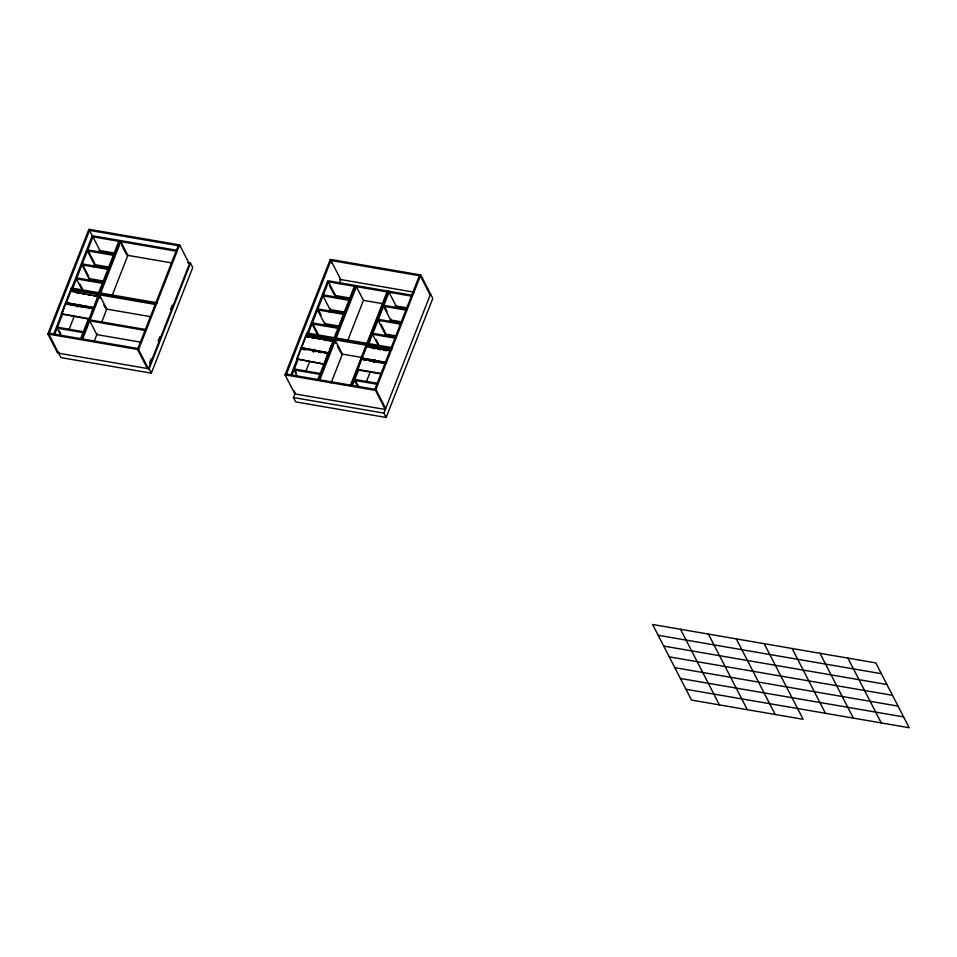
<?xml version="1.0" encoding="UTF-8"?>
<svg xmlns="http://www.w3.org/2000/svg" width="957" height="957" viewBox="0 0 957 957"><rect width="100%" height="100%" fill="white"/><g stroke="black" fill="none" stroke-linecap="round" stroke-linejoin="round"><path stroke-width="1.44" d="M89.898 229.465L48.855 334.184L60.901 357.595L151.35 373.17L149.113 368.816L57.659 353.061L47.85 334.005L88.893 229.285L179.617 244.908L189.426 263.965L148.383 368.684L138.574 349.628L179.617 244.908M93.116 308.262L89.348 319.207L61.368 313.872L65.435 303.489L93.415 308.836L89.037 308.082M97.937 295.964L93.75 307.951L65.782 302.615L70.256 291.191L98.224 296.526L93.858 295.785M53.58 334.46L70.842 290.426L71.847 290.605M71.572 288.559L92.279 235.733L176.65 250.255M62.169 313.142L65.435 303.489M66.081 303.178L70.555 291.765M54.585 334.627L62.672 313.992M72.576 288.727L92.913 236.834L99.971 250.567M58.664 353.241L59.023 352.308M69.203 329.088L74.048 316.707M77.828 307.077L78.905 304.326M88.2 280.604L89.36 277.65M93.547 266.943L94.851 263.642M80.484 339.089L88.57 318.442M118.8 241.296L98.463 293.189L99.468 293.356L120.175 240.53M99.181 292.794L98.439 294.66L100.449 298.56M81.489 339.257L98.738 295.235M82.493 339.436L99.743 295.402L97.734 295.055M100.473 293.536L120.809 241.643L127.867 255.363L112.352 294.971M94.396 340.776L97.183 333.67M101.944 321.504L106.801 309.123L99.743 295.402M178.612 244.741L137.569 349.461L147.378 368.517M149.543 363.002L151.158 358.875M158.18 340.955L159.795 336.828M170.561 309.362L172.164 305.271M149.113 368.816L190.515 263.163L187.596 262.661M151.35 373.17L192.752 267.517L190.515 263.163M420.745 274.958L375.503 390.42L385.3 409.476L294.852 393.901L285.054 374.845L330.297 259.383L420.745 274.958L432.791 298.369L386.126 417.467L295.677 401.892L293.428 397.538L295.223 392.968L293.919 390.432M286.418 374.091L330.931 260.495L340.74 279.552L339.113 283.715M296.682 358.923L300.749 348.551L328.418 353.312L324.65 364.258L296.682 358.923L324.65 364.258M301.096 347.666L305.57 336.242L333.239 341.015L329.064 353.001L301.096 347.666L329.064 353.001M290.784 375.3L306.407 335.417L307.412 335.596M307.137 333.55L327.844 280.724L411.965 295.211M291.789 375.467L298.249 358.971M308.142 333.718L328.478 281.837L335.548 295.557M305.857 371.316L309.625 361.686M313.394 352.068L314.482 349.317M323.777 325.595L324.925 322.641M329.124 311.946L330.416 308.632M317.676 379.929L328.454 352.427M329.531 349.676L331.146 345.549M354.377 286.287L334.041 338.18L335.046 338.359L355.741 285.533M324.351 363.684L328.418 353.312M328.765 352.427L333.239 341.015M334.747 337.785L334.017 339.651L336.027 343.551M318.681 380.096L334.316 340.225M319.686 380.276L335.309 340.393L333.311 340.046M336.051 338.527L356.387 286.633L363.445 300.354L347.929 339.962M331.062 382.991L342.379 354.114L335.309 340.393M350.322 385.551L365.945 345.668L367.955 346.015M387.011 291.909L366.675 343.802L367.679 343.97L388.386 291.143M380.826 373.936L357.511 369.916L361.291 358.971L386.054 363.229M386.688 362.918L361.638 358.085L366.112 346.673L389.415 350.681M366.663 345.274L367.392 343.407M351.327 385.719L366.95 345.836M352.332 385.898L358.791 369.39M368.684 344.149L389.02 292.256L396.09 305.977M366.399 381.735L370.168 372.117M373.936 362.488L375.012 359.736M384.307 336.015L385.468 333.06L380.982 324.327M389.666 322.365L390.958 319.052M374.857 389.308L419.381 275.724M386.126 417.467L383.877 413.113L430.554 294.014M178.241 245.674L89.527 230.398L92.793 236.75M91.908 236.666L176.279 251.189M339.735 279.384L414.142 292.196M327.473 281.657L411.594 296.144M98.966 250.387L115.115 253.174M126.862 255.196L171.758 262.924M113.68 254.371L87.781 249.921L94.205 262.385M113.309 255.304L87.422 250.854L94.48 264.575L108.871 267.051M334.543 295.378L350.693 298.165M363.875 300.438L382.621 303.656M395.085 305.809L407.12 307.879M323.358 294.912L349.245 299.362M383.901 305.331L406.916 309.29M348.886 300.295L322.988 295.845L330.057 309.566L344.436 312.042M406.546 310.224L383.53 306.264L390.6 319.985L402.107 321.971M108.189 268.379L82.29 263.929L88.714 276.406M107.818 269.324L81.931 264.862L88.989 278.583L103.38 281.059M343.754 313.382L317.868 308.92L321.073 315.152M401.426 323.31L378.41 319.339L379.69 321.839M343.396 314.315L317.497 309.853L324.567 323.574L338.945 326.05M401.055 324.244L378.039 320.272L385.109 334.005L396.617 335.979M76.799 277.937L102.698 282.399M102.327 283.332L76.44 278.87L82.218 290.103M338.264 327.39L312.377 322.928L318.155 334.16M372.919 333.359L395.935 337.319M337.905 328.323L312.006 323.861L317.784 335.094M395.564 338.252L372.548 334.292L378.326 345.513M157.104 302.759L71.273 287.985L70.543 289.851L154.914 304.386M70.914 288.918L156.733 303.692M76.381 292.77L79.287 293.273M82.206 293.775L85.125 294.278M88.032 294.78L90.951 295.282M392.358 347.702L306.85 332.976L306.12 334.842L391.616 349.568M306.479 333.909L391.987 348.635M308.776 337.319L305.57 336.242M311.683 337.821L314.602 338.323M317.521 338.826L320.428 339.328M323.346 339.831L333.538 341.589M372.225 348.24L375.144 348.743M378.051 349.245L380.97 349.748M383.889 350.25L386.795 350.752M105.796 308.955L150.692 316.683M65.782 302.615L93.463 307.376M67.193 304.314L86.13 307.58M341.374 353.946L362.655 357.607M361.638 358.085L386.401 362.356M302.496 349.365L305.415 349.867M312.7 351.123L315.607 351.626M318.525 352.128L321.432 352.631M324.351 353.133L328.718 353.887M363.038 359.796L365.957 360.299M368.864 360.801L383.434 363.301M61.368 313.872L89.049 318.633M90.125 319.949L145.99 329.567M145.631 330.5L89.755 320.882L96.813 334.603L140.93 342.199M357.224 369.342L381.987 373.613M57.48 327.234L83.379 331.696M83.008 332.629L57.121 328.167L60.973 335.656M320.212 373.469L294.313 369.007L296.239 372.752M377.871 383.398L354.856 379.439L358.708 386.915M319.841 374.402L293.955 369.94L297.16 376.185M377.513 384.331L354.497 380.372L357.703 386.604M49.226 333.239L137.94 348.515M285.413 373.912L375.862 389.487L385.671 408.543M47.85 334.005L138.574 349.628M285.054 374.845L375.503 390.42M293.428 397.538L383.877 413.113M658.165 635.281L881.361 673.704M663.727 646.083L886.924 684.506M669.29 656.885L892.474 695.308M674.841 667.687L898.037 706.11M680.403 678.477L903.587 716.913M685.954 689.279L909.15 727.715L875.811 662.914L652.614 624.478L691.516 700.081L803.114 719.293L764.212 643.69M847.902 658.105L881.253 722.906M820.005 653.296L853.357 718.109M792.109 648.499L825.448 713.3M736.316 638.893L775.206 714.496M708.407 634.084L747.309 709.687M680.511 629.287L719.413 704.89M430.183 294.959L420.386 275.891L329.926 260.316L331.242 262.864M384.547 306.575L387.107 311.563M376.125 339.591L378.697 344.58M329.399 285.401L333.897 294.134M337.354 346.147L340.704 352.643M121.73 245.207L126.228 253.94M103.799 305.056L105.126 307.652M80.017 284.181L82.577 289.17M59.406 330.978L60.698 333.479"/></g></svg>
